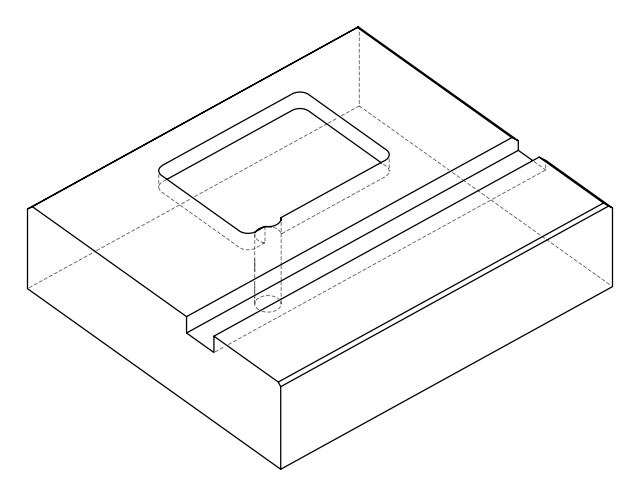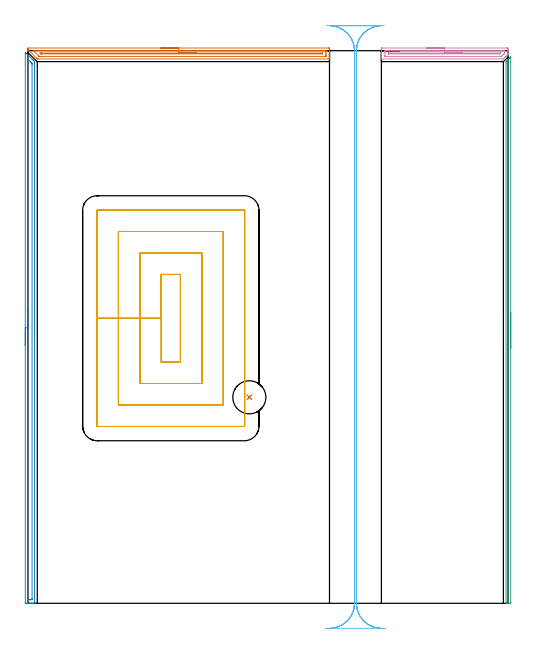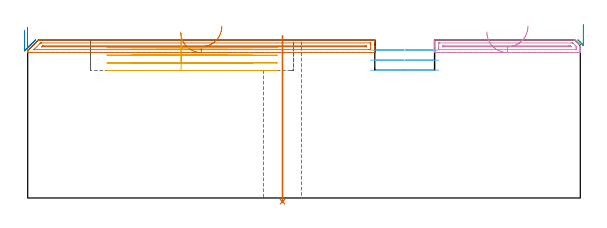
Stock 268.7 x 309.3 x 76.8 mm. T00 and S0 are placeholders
(PLAN: 7 operations, 3 tool changes, 27.7 min)
(1 AREA_MILL | FG_CHAMFER_SURFACE | UGT0205_001 | 4.15 min | 3215 mm3)
(2 AREA_MILL_1 | FG_CHAMFER_SURFACE_1 | UGT0205_001 | 5.09 min | 4126 mm3)
(3 AREA_MILL_2 | FG_CHAMFER_SURFACE_2 | UGT0205_001 | 2.59 min | 1041 mm3)
(4 AREA_MILL_3 | FG_CHAMFER_SURFACE_3 | UGT0205_001 | 1.84 min | 1380 mm3)
(5 MILL_RECTANGULAR_POCKET | POCKET_RECTANGULAR_STRAIGHT | UGT0201_010 | Follow Part, ap 4, ae 75% | 9.16 min | 199462 mm3)
(6 MILL_RECTANGULAR_SLOT | SLOT_RECTANGULAR | UGT0201_006 | Follow Part, ap 7, ae 75% | 4.5 min | 131745 mm3)
(7 INDEXABLE_INSERT_DRILL_THROUGH_HOLE_FROM_SOLID | STEP1HOLE | NXT0302_008 | 0.32 min | 17209 mm3)
(TOOL UGT0205_001 | Chamfer Mill 20 x 3 x 45 deg. | D20 FL50 Z2)
(TOOL UGT0201_010 | End Mill 16 mm | D16 FL22 Z2)
(TOOL UGT0201_006 | End Mill 28 mm | D28 FL25 Z2)
(TOOL NXT0302_008 | Index. Insert Drill 18.5mm [880-D1850L25-05] | D18.5 PA176 FL93 Z2)
(OP 1 AREA_MILL)
G17 G21 G94 G90
T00 M6
G54
G17 G0 G90 X74.4 Y310.8 S1061 M3
G43 Z86.8 H0
Z80.7
G94 G1 X74.438 Z79.828 F250.
X74.552 Z78.963
X74.741 Z78.112
X75.003 Z77.28
X75.337 Z76.474
X75.74 Z75.7
X76.208 Z74.964
X76.74 Z74.272
X77.329 Z73.629
X77.972 Z73.04
X78.664 Z72.508
X79.4 Z72.04
X80.174 Z71.637
X80.98 Z71.303
X81.812 Z71.041
X82.664 Z70.852
X83.528 Z70.738
X84.4 Z70.7
X168.207 Y310.799 Z70.701
X168.622 Y310.796 Z70.702
X168.79 Y310.791 Z70.705
X168.8 Y310.386 Z71.11
Y308.629 Z72.866
Y308.04 Z73.457
Y307.75 Z73.747
Y305.992 Z75.502
Y305.412 Z76.087
Y305.114 Z76.385
X168.799 Y304.972 Z76.527
X168.79 Y304.706 Z76.793
X168.653 Y304.7 Z76.8
X5.942
X5.195 Y304.704 Z76.79
X5.133 Y304.765 Z76.731
X5.051 Y304.848 Z76.65
X0.347 Y309.553 Z71.947
X0.147 Y309.755 Z71.745
X0.009 Y309.902 Z71.596
X0.006 Y309.947 Z71.552
X0. Y310.237 Z71.262
Y310.685 Z70.814
X0.01 Y310.794 Z70.705
X0.029 Y310.8 Z70.7
X84.4
Y309.386 Z72.114
X165.656
X166.424 Y309.385 Z72.115
X166.55 Y309.384 Z72.116
X166.765 Y309.379 Z72.121
X166.79 Y309.309 Z72.191
X166.796 Y309.14 Z72.36
X166.799 Y308.629 Z72.871
X166.8 Y308.258 Z73.242
Y307.379 Z74.121
X166.799 Y306.871 Z74.629
X166.797 Y306.503 Z74.997
X166.79 Y306.132 Z75.368
X166.778 Y306.121 Z75.379
X166.759 Y306.118 Z75.382
X166.712 Y306.116 Z75.384
X166.616 Y306.115 Z75.385
X166.424 Y306.114 Z75.386
X6.834 Y306.115 Z75.385
X6.709 Y306.116 Z75.384
X6.327 Y306.121 Z75.379
X6.233 Y306.129 Z75.371
X6.104 Y306.252 Z75.248
X5.942 Y306.409 Z75.091
X3.268 Y309.082 Z72.418
X3.051 Y309.302 Z72.198
X3.015 Y309.341 Z72.159
X2.985 Y309.375 Z72.125
X3.021 Y309.379 Z72.121
X3.268 Y309.384 Z72.116
X3.392 Y309.385 Z72.115
X84.4 Y309.386 Z72.114
Y307.972 Z73.528
X164.641 Y307.971 Z73.529
X164.716 Y307.97 Z73.53
X164.774 Y307.967 Z73.533
X164.786 Y307.965 Z73.535
X164.79 Y307.951 Z73.549
X164.795 Y307.907 Z73.593
X164.797 Y307.75 Z73.75
X164.796 Y307.597 Z73.903
X164.79 Y307.546 Z73.954
X164.751 Y307.535 Z73.965
X164.641 Y307.534 Z73.966
X163.973 Y307.529 Z73.971
X7.726
X7.501 Y307.53 Z73.97
X7.351 Y307.533 Z73.967
X7.299 Y307.535 Z73.965
X7.265 Y307.546 Z73.954
X7.222 Y307.586 Z73.914
X7.052 Y307.75 Z73.75
X6.834 Y307.967 Z73.533
Y307.97 Z73.53
X7.501 Y307.971 Z73.529
X7.726 Y307.972 Z73.528
X84.4
X85.272 Z73.566
X86.136 Z73.68
X86.988 Z73.869
X87.82 Z74.131
X88.626 Z74.465
X89.4 Z74.868
X90.136 Z75.337
X90.828 Z75.868
X91.471 Z76.457
X92.06 Z77.101
X92.592 Z77.793
X93.06 Z78.528
X93.463 Z79.302
X93.797 Z80.108
X94.059 Z80.94
X94.248 Z81.792
X94.362 Z82.657
X94.4 Z83.528
G0 Z86.8
M5
M2
(OP 2 AREA_MILL_1)
G17 G21 G94 G90
T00 M6
G54
G17 G0 G90 X-1.5 Y144.2 S1061 M3
G43 Z86.8 H0
Z81.6
G94 G1 Y144.238 Z80.728 F250.
Y144.352 Z79.864
Y144.541 Z79.012
Y144.803 Z78.18
Y145.137 Z77.374
Y145.54 Z76.6
Y146.008 Z75.864
Y146.54 Z75.172
Y147.129 Z74.529
Y147.772 Z73.94
Y148.464 Z73.409
Y149.2 Z72.94
Y149.974 Z72.537
Y150.78 Z72.203
Y151.612 Z71.941
Y152.463 Z71.752
Y153.328 Z71.638
Y154.2 Z71.6
X-1.499 Y308.383 Z71.599
X-1.495 Y308.385 Z71.604
X-1.483 Y308.383 Z71.615
X-1.095 Y307.996 Z72.003
X2.503 Y304.397 Z75.603
X2.856 Y304.046 Z75.952
X3.295 Y303.605 Z76.395
X3.578 Y303.323 Z76.674
X3.695 Y303.202 Z76.791
X3.7 Y302.43 Z76.8
Y0.166
X3.698 Y0.01 Z76.788
X3.551 Y0.002 Z76.644
X3.399 Y0. Z76.499
X3.07 Z76.169
X2.417 Z75.512
X1.213 Z74.31
X0.661 Z73.755
X-1.095 Y0.001 Z72.
X-1.321 Y0.004 Z71.775
X-1.491 Y0.01 Z71.605
X-1.496 Y0.205 Z71.601
X-1.499 Y0.612
X-1.5 Y154.2 Z71.6
X-0.086 Z73.014
X-0.085 Y304.082 Z73.015
X-0.084 Y304.216 Z73.016
X-0.08 Y304.46 Z73.02
X-0.079 Y304.507 Z73.021
X-0.052 Y304.491 Z73.048
X-0.006 Y304.448 Z73.094
X0.233 Y304.216 Z73.333
X1.539 Y302.911 Z74.639
X2.016 Y302.43 Z75.116
X2.18 Y302.258 Z75.28
X2.279 Y302.14 Z75.379
X2.28 Y302.05 Z75.38
X2.285 Y301.671 Z75.385
Y2.533
X2.284 Y2.398 Z75.384
X2.279 Y2.028 Z75.379
X1.922 Y2.009 Z75.022
X1.539 Y2.003 Z74.639
X1.052 Y2. Z74.152
X0.661 Z73.761
X-0.041 Y2.002 Z73.059
X-0.073 Y2.006 Z73.027
X-0.08 Y2.01 Z73.02
X-0.082 Y2.016 Z73.018
X-0.084 Y2.043 Z73.016
X-0.086 Y2.265 Z73.014
Y2.398
Y154.2
Y155.072 Z73.052
Y155.936 Z73.166
Y156.788 Z73.355
Y157.62 Z73.617
Y158.426 Z73.951
Y159.2 Z74.354
Y159.936 Z74.823
Y160.628 Z75.354
Y161.271 Z75.943
Y161.86 Z76.586
Y162.391 Z77.278
Y162.86 Z78.014
Y163.263 Z78.788
Y163.597 Z79.594
Y163.859 Z80.426
Y164.048 Z81.278
Y164.162 Z82.143
Y164.2 Z83.014
G0 Z86.8
M5
M2
(OP 3 AREA_MILL_2)
G17 G21 G94 G90
T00 M6
G54
G17 G0 G90 X270.2 Y162.9 S1061 M3
G43 Z86.8 H0
Z84.2
G94 G1 Y162.862 Z83.328 F250.
Y162.748 Z82.463
Y162.559 Z81.612
Y162.297 Z80.78
Y161.963 Z79.974
Y161.56 Z79.2
Y161.091 Z78.464
Y160.56 Z77.772
Y159.971 Z77.129
Y159.328 Z76.54
Y158.636 Z76.008
Y157.9 Z75.54
Y157.126 Z75.137
Y156.32 Z74.803
Y155.488 Z74.541
Y154.636 Z74.352
Y153.772 Z74.238
Y152.9 Z74.2
Y0.615
X270.198 Y0.381 Z74.202
X270.191 Y0.003 Z74.205
X270.111 Y0. Z74.286
X268.9 Z75.495
X267.917 Z76.482
X267.606 Y0.01 Z76.793
X267.6 Y0.169 Z76.8
Y302.505
X267.602 Y303.207 Z76.788
X267.798 Y303.398 Z76.602
X267.819 Y303.419 Z76.581
X268.46 Y304.062 Z75.936
X268.649 Y304.249 Z75.751
X268.691 Y304.291 Z75.709
X269.34 Y304.941 Z75.057
X269.489 Y305.089 Z74.911
X269.584 Y305.184 Z74.815
X269.779 Y305.38 Z74.619
X269.881 Y305.482 Z74.516
X270.097 Y305.697 Z74.302
X270.13 Y305.731 Z74.268
X270.182 Y305.78 Z74.217
X270.195 Y305.783 Z74.204
X270.2 Y305.78 Z74.2
Y152.9
Y152.028 Z74.238
Y151.163 Z74.352
Y150.312 Z74.541
Y149.48 Z74.803
Y148.674 Z75.137
Y147.9 Z75.54
Y147.164 Z76.008
Y146.472 Z76.54
Y145.829 Z77.129
Y145.24 Z77.772
Y144.708 Z78.464
Y144.24 Z79.2
Y143.837 Z79.974
Y143.503 Z80.78
Y143.241 Z81.612
Y143.052 Z82.463
Y142.938 Z83.328
Y142.9 Z84.2
G0 Z86.8
M5
M2
(OP 4 AREA_MILL_3)
G17 G21 G94 G90
T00 M6
G54
G17 G0 G90 X223.25 Y310.8 S1061 M3
G43 Z86.8 H0
Z80.7
G94 G1 X223.288 Z79.828 F250.
X223.402 Z78.963
X223.591 Z78.112
X223.853 Z77.28
X224.187 Z76.474
X224.59 Z75.7
X225.059 Z74.964
X225.59 Z74.272
X226.179 Z73.629
X226.822 Z73.04
X227.514 Z72.508
X228.25 Z72.04
X229.024 Z71.637
X229.83 Z71.303
X230.662 Z71.041
X231.514 Z70.852
X232.378 Z70.738
X233.25 Z70.7
X268.084 Y310.799 Z70.701
X268.5 Y310.796
X268.69 Y310.791 Z70.704
X268.7 Y310.386 Z71.108
Y309.84 Z71.657
Y309.508 Z71.989
Y308.961 Z72.535
Y308.629 Z72.866
Y307.69 Z73.809
X268.697 Y307.311 Z74.189
X268.695 Y307.302 Z74.197
X268.68 Y307.28 Z74.218
X268.272 Y306.871 Z74.626
X268.084 Y306.684 Z74.816
X267.96 Y306.56 Z74.94
X267.833 Y306.432 Z75.065
X267.787 Y306.386 Z75.112
X267.121 Y305.721 Z75.779
X266.955 Y305.553 Z75.944
X266.298 Y304.898 Z76.602
X266.107 Y304.702 Z76.788
X265.405 Y304.7 Z76.8
X197.969
X197.81 Y304.702 Z76.788
X197.802 Y304.855 Z76.638
X197.8 Y305.013 Z76.486
Y305.327 Z76.173
Y305.992 Z75.502
Y307.204 Z74.293
Y307.75 Z73.744
Y310.113 Z71.383
X197.803 Y310.386 Z71.11
X197.81 Y310.792 Z70.705
X197.999 Y310.796 Z70.702
X198.416 Y310.8 Z70.7
X233.25
Y309.386 Z72.114
X266.298
X266.422 Y309.385 Z72.115
X266.657 Y309.38 Z72.12
X266.681 Y309.379 Z72.121
X266.69 Y309.368 Z72.132
X266.696 Y309.337 Z72.163
X266.698 Y309.306 Z72.194
X266.7 Y309.112 Z72.388
X266.699 Y308.629 Z72.871
X266.697 Y308.236 Z73.264
X266.69 Y307.75 Z73.75
X266.498 Y307.553 Z73.947
X266.298 Y307.348 Z74.152
X265.405 Y306.455 Z75.045
X265.17 Y306.223 Z75.277
X265.073 Y306.131 Z75.369
X265.059 Y306.121 Z75.379
X265.04 Y306.118 Z75.382
X264.992 Y306.116 Z75.384
X264.896 Y306.115 Z75.385
X264.512 Y306.114 Z75.386
X200.202
X200.077 Y306.115 Z75.385
X199.843 Y306.12 Z75.38
X199.819 Y306.121 Z75.379
X199.81 Y306.132 Z75.368
X199.804 Y306.163 Z75.337
X199.802 Y306.194 Z75.306
X199.8 Y306.388 Z75.112
Y308.145 Z73.355
X199.803 Y308.629 Z72.871
X199.808 Y309.016 Z72.484
X199.827 Y309.379 Z72.121
X200.202 Y309.384 Z72.116
X200.327 Y309.385 Z72.115
X233.25 Y309.386 Z72.114
Y307.972 Z73.528
X264.287 Y307.971 Z73.529
X264.345 Y307.969 Z73.531
X264.363 Y307.967 Z73.533
X264.441 Y307.952 Z73.548
X264.376 Y307.883 Z73.617
X264.245 Y307.75 Z73.75
X264.037 Y307.548 Z73.952
X263.837 Y307.535 Z73.965
X263.618 Y307.533 Z73.967
X262.95 Y307.529 Z73.971
X201.988
X201.913 Y307.53 Z73.97
X201.854 Y307.532 Z73.968
X201.821 Y307.535 Z73.965
X201.81 Y307.566 Z73.934
X201.806 Y307.75 Z73.75
X201.805 Y307.931 Z73.569
X201.809 Y307.958 Z73.542
X201.823 Y307.965 Z73.535
X201.876 Y307.967 Z73.533
X201.988 Y307.969 Z73.531
X202.657 Y307.971 Z73.529
X202.882 Y307.972 Z73.528
X233.25
X234.122 Z73.566
X234.987 Z73.68
X235.838 Z73.869
X236.67 Z74.131
X237.476 Z74.465
X238.25 Z74.868
X238.986 Z75.337
X239.678 Z75.868
X240.321 Z76.457
X240.91 Z77.101
X241.442 Z77.793
X241.91 Z78.528
X242.313 Z79.302
X242.647 Z80.108
X242.909 Z80.94
X243.098 Z81.792
X243.212 Z82.657
X243.25 Z83.528
G0 Z86.8
M5
M2
(OP 5 MILL_RECTANGULAR_POCKET)
G17 G21 G94 G90
T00 M6
G54
G17 G0 G90 X75.055 Y184.1 S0 M3
G43 Z86.8 H0
Z79.8
G94 G1 X74.6 Z79.678 F250.
Y159.55 Z73.1
Y135. F500.
X85.3
Y184.1
X74.6
Y159.55
X62.6
Y123.
X97.3
Y196.1
X62.6
Y159.55
X50.6
Y111.
X109.3
Y208.1
X50.6
Y159.55
X38.6
Y99.2
G3 X38.8 Y99. R0.2
G1 X121.1
G3 X121.3 Y99.2 R0.2
G1 Y219.9
G3 X121.1 Y220.1 R0.2
G1 X38.8
G3 X38.6 Y219.9 R0.2
G1 Y159.55
Y158.55
G0 X75.055 Y184.1 Z76.1
G1 X74.6 Z75.978 F250.
Y159.55 Z69.4
Y135. F500.
X85.3
Y184.1
X74.6
Y159.55
X62.6
Y123.
X97.3
Y196.1
X62.6
Y159.55
X50.6
Y111.
X109.3
Y208.1
X50.6
Y159.55
X38.6
Y99.2
G3 X38.8 Y99. R0.2
G1 X121.1
G3 X121.3 Y99.2 R0.2
G1 Y219.9
G3 X121.1 Y220.1 R0.2
G1 X38.8
G3 X38.6 Y219.9 R0.2
G1 Y159.55
Y158.55
G0 X75.055 Y184.1 Z72.4
G1 X74.6 Z72.278 F250.
Y159.55 Z65.7
Y135. F500.
X85.3
Y184.1
X74.6
Y159.55
X62.6
Y123.
X97.3
Y196.1
X62.6
Y159.55
X50.6
Y111.
X109.3
Y208.1
X50.6
Y159.55
X38.6
Y99.2
G3 X38.8 Y99. R0.2
G1 X121.1
G3 X121.3 Y99.2 R0.2
G1 Y219.9
G3 X121.1 Y220.1 R0.2
G1 X38.8
G3 X38.6 Y219.9 R0.2
G1 Y159.55
Y158.55
G0 X75.055 Y184.1 Z68.7
G1 X74.6 Z68.578 F250.
Y159.55 Z62.
Y135. F500.
X85.3
Y184.1
X74.6
Y159.55
X62.6
Y123.
X97.3
Y196.1
X62.6
Y159.55
X50.6
Y111.
X109.3
Y208.1
X50.6
Y159.55
X38.6
Y99.2
G3 X38.8 Y99. R0.2
G1 X121.1
G3 X121.3 Y99.2 R0.2
G1 Y219.9
G3 X121.1 Y220.1 R0.2
G1 X38.8
G3 X38.6 Y219.9 R0.2
G1 Y159.55
Y158.55
G0 Z86.8
M5
M2
(OP 6 MILL_RECTANGULAR_SLOT)
G17 G21 G94 G90
T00 M6
G54
G17 G0 G90 X167.125 Y323.519 S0 M3
G43 Z86.8 H0
Z71.9
G94 G1 X170.111 Y323.238 F250.
G2 X182.8 Y309.3 R14. F500.
G1 Y0.
G2 X169.716 Y-13.97 R14.
G1 Y-14.
X196.884
Y-13.97
G2 X183.8 Y0. R14.
G1 Y309.3
G2 X196.49 Y323.239 R14.
G1 X199.477 Y323.519 F250.
G0 Z86.8
X199.878 Y-14.166
Z67.
G1 X196.884 Y-13.97
G2 X183.8 Y0. R14. F500.
G1 Y309.3
G2 X197.271 Y323.29 R14.
G1 Y323.3
X169.329
Y323.29
G2 X182.8 Y309.3 R14.
G1 Y0.
G2 X169.716 Y-13.97 R14.
G1 X166.722 Y-14.166 F250.
G0 X199.878 Z62.1
G1 X196.884 Y-13.97
G2 X183.8 Y0. R14. F500.
G1 Y309.3
G2 X197.271 Y323.29 R14.
G1 X169.329
G2 X182.8 Y309.3 R14.
G1 Y0.
G2 X169.716 Y-13.97 R14.
G1 X166.722 Y-14.166 F250.
G0 Z86.8
M5
M2
(OP 7 INDEXABLE_INSERT_DRILL_THROUGH_HOLE_FROM_SOLID)
G17 G21 G94 G90
T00 M6
G54
G17 G0 G90 X123.9 Y115.3 S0 M3
G43 Z86.8 H1
G94 G81 G98 Z-1.823 F250. R78.8
G80
M5
M2
